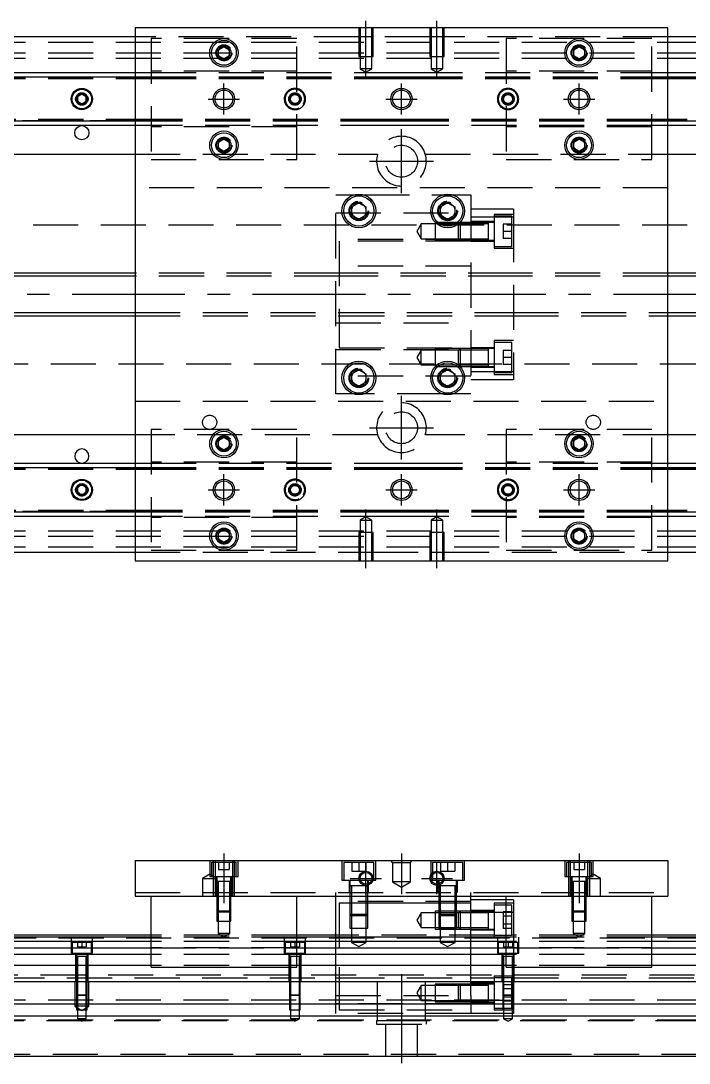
# Model space of a CAD drawing. Extents: x -12 to 749, y -256 to 77.
# Drawn here: x 182.8 to 371, y -216.3 to 77 of the extents above; entities that cross this region are included whole.
import ezdxf

# ---------------------------------------------------------------- set-up
doc = ezdxf.new("R2010")
doc.units = 0
doc.linetypes.add('CENTER', pattern=[50.8, 31.75, -6.35, 6.35, -6.35])
doc.linetypes.add('DASHED', pattern=[19.05, 12.7, -6.35])
doc.layers.get('0').update_dxf_attribs({"linetype": 'CONTINUOUS'})
doc.layers.add('CENTER', color=1, linetype='CENTER')

msp = doc.modelspace()

# ---------------------------------------------------------------- linework, layer by layer
at = {"color": 7, "linetype": 'CONTINUOUS'}
for p, q in [((365, 75), (215, 75)), ((215, 75), (215, -75)), ((365, -75), (365, 75)), ((215, 72.5), (0, 72.5)), ((580, 72.5), (365, 72.5)), ((238.5, 68.87), (240, 69.73)), ((238.5, 67.13), (238.5, 68.87)), ((240, 69.73), (241.5, 68.87)), ((241.5, 68.87), (241.5, 67.13)), ((338.5, 68.87), (340, 69.73)), ((338.5, 67.13), (338.5, 68.87)), ((340, 69.73), (341.5, 68.87)), ((341.5, 68.87), (341.5, 67.13)), ((240, 66.27), (238.5, 67.13)), ((241.5, 67.13), (240, 66.27)), ((340, 66.27), (338.5, 67.13)), ((341.5, 67.13), (340, 66.27)), ((0, 62.5), (215, 62.5)), ((365, 62.5), (580, 62.5)), ((0, 61.25), (215, 61.25)), ((365, 61.25), (580, 61.25)), ((198.75, 55.72), (200, 56.44)), ((200, 56.44), (201.25, 55.72)), ((198.75, 54.28), (198.75, 55.72)), ((200, 53.56), (198.75, 54.28)), ((201.25, 54.28), (200, 53.56)), ((201.25, 55.72), (201.25, 54.28)), ((215, 48.75), (0, 48.75)), ((215, 47.5), (0, 47.5)), ((580, 48.75), (365, 48.75)), ((580, 47.5), (365, 47.5)), ((238.5, 42.87), (240, 43.73)), ((238.5, 41.13), (238.5, 42.87)), ((240, 40.27), (238.5, 41.13)), ((240, 43.73), (241.5, 42.87)), ((241.5, 41.13), (240, 40.27)), ((241.5, 42.87), (241.5, 41.13)), ((338.5, 42.87), (340, 43.73)), ((338.5, 41.13), (338.5, 42.87)), ((340, 40.27), (338.5, 41.13)), ((340, 43.73), (341.5, 42.87)), ((341.5, 41.13), (340, 40.27)), ((341.5, 42.87), (341.5, 41.13)), ((176.71, 39.5), (215, 39.5)), ((365, 39.5), (403.29, 39.5)), ((276, 24.65), (278, 25.81)), ((276, 22.35), (276, 24.65)), ((278, 25.81), (280, 24.65)), ((280, 24.65), (280, 22.35)), ((301, 24.65), (303, 25.81)), ((301, 22.35), (301, 24.65)), ((303, 25.81), (305, 24.65)), ((305, 24.65), (305, 22.35)), ((278, 21.19), (276, 22.35)), ((280, 22.35), (278, 21.19)), ((303, 21.19), (301, 22.35)), ((305, 22.35), (303, 21.19)), ((314.5, 15.25), (314.5, 15.25)), ((215, 6), (60.5, 6)), ((530, 6), (365, 6)), ((60.5, -6), (215, -6)), ((365, -6), (530, -6)), ((314.5, -15.65), (314.5, -15.25)), ((314.5, -20.25), (314.5, -19.85)), ((276, -22.35), (278, -21.19)), ((276, -24.65), (276, -22.35)), ((278, -21.19), (280, -22.35)), ((280, -22.35), (280, -24.65)), ((301, -22.35), (303, -21.19)), ((301, -24.65), (301, -22.35)), ((303, -21.19), (305, -22.35)), ((305, -22.35), (305, -24.65)), ((278, -25.81), (276, -24.65)), ((280, -24.65), (278, -25.81)), ((303, -25.81), (301, -24.65)), ((305, -24.65), (303, -25.81)), ((215, -39.5), (176.71, -39.5)), ((238.5, -41.13), (240, -40.27)), ((240, -40.27), (241.5, -41.13)), ((338.5, -41.13), (340, -40.27)), ((340, -40.27), (341.5, -41.13)), ((403.29, -39.5), (365, -39.5)), ((238.5, -42.87), (238.5, -41.13)), ((240, -43.73), (238.5, -42.87)), ((241.5, -42.87), (240, -43.73)), ((241.5, -41.13), (241.5, -42.87)), ((338.5, -42.87), (338.5, -41.13)), ((340, -43.73), (338.5, -42.87)), ((341.5, -42.87), (340, -43.73)), ((341.5, -41.13), (341.5, -42.87)), ((0, -47.5), (215, -47.5)), ((0, -48.75), (215, -48.75)), ((365, -47.5), (580, -47.5)), ((365, -48.75), (580, -48.75)), ((198.75, -54.28), (200, -53.56)), ((198.75, -55.72), (198.75, -54.28)), ((200, -56.44), (198.75, -55.72)), ((200, -53.56), (201.25, -54.28)), ((201.25, -55.72), (200, -56.44)), ((201.25, -54.28), (201.25, -55.72)), ((215, -61.25), (0, -61.25)), ((580, -61.25), (365, -61.25)), ((215, -62.5), (0, -62.5)), ((580, -62.5), (365, -62.5)), ((238.5, -67.13), (240, -66.27)), ((238.5, -68.87), (238.5, -67.13)), ((240, -66.27), (241.5, -67.13)), ((241.5, -67.13), (241.5, -68.87)), ((338.5, -67.13), (340, -66.27)), ((338.5, -68.87), (338.5, -67.13)), ((340, -66.27), (341.5, -67.13)), ((341.5, -67.13), (341.5, -68.87)), ((240, -69.73), (238.5, -68.87)), ((241.5, -68.87), (240, -69.73)), ((340, -69.73), (338.5, -68.87)), ((341.5, -68.87), (340, -69.73)), ((0, -72.5), (215, -72.5)), ((365, -72.5), (580, -72.5)), ((215, -75), (365, -75)), ((215, -159.35), (215, -169.35)), ((215, -159.35), (365, -159.35)), ((365, -159.35), (365, -169.35)), ((215, -169.35), (365, -169.35)), ((219.5, -189.35), (219.5, -169.35)), ((260.5, -189.35), (260.5, -169.35)), ((271.5, -180.85), (271.5, -169.35)), ((309.5, -180.85), (309.5, -169.35)), ((319.5, -189.35), (319.5, -169.35)), ((360.5, -189.35), (360.5, -169.35)), ((319.5, -170.35), (309.5, -170.35)), ((219.5, -180.85), (0, -180.85)), ((219.5, -180.35), (60.5, -180.35)), ((271.5, -180.35), (260.5, -180.35)), ((319.5, -180.85), (260.5, -180.85)), ((530, -180.35), (360.5, -180.35)), ((580, -180.85), (360.5, -180.85)), ((219.5, -182.1), (0, -182.1)), ((0, -183.88), (219.5, -183.88)), ((319.5, -182.1), (260.5, -182.1)), ((260.5, -183.88), (319.5, -183.88)), ((580, -182.1), (360.5, -182.1)), ((360.5, -183.88), (580, -183.88)), ((219.5, -185.77), (0, -185.77)), ((319.5, -185.77), (260.5, -185.77)), ((580, -185.77), (360.5, -185.77)), ((219.5, -188.83), (0, -188.83)), ((219.5, -189.35), (260.5, -189.35)), ((319.5, -188.83), (260.5, -188.83)), ((319.5, -189.35), (360.5, -189.35)), ((580, -188.83), (360.5, -188.83)), ((0, -193.35), (580, -193.35)), ((0, -199.65), (580, -199.65)), ((0, -203.05), (580, -203.05)), ((0, -214.35), (580, -214.35))]:
    msp.add_line(p, q, dxfattribs=at)
at = {"color": 3, "linetype": 'DASHED'}
for p, q in [((278, 75), (278, 67)), ((278.35, 75), (278.35, 67)), ((281.65, 67), (281.65, 75)), ((282, 67), (282, 75)), ((298, 75), (298, 67)), ((298.35, 75), (298.35, 67)), ((301.65, 67), (301.65, 75)), ((302, 67), (302, 75)), ((0, 71), (580, 71)), ((278, 72.5), (215, 72.5)), ((260.5, 72), (219.5, 72)), ((219.5, 72), (219.5, 38)), ((260.5, 38), (260.5, 72)), ((282, 72.5), (278, 72.5)), ((298, 72.5), (282, 72.5)), ((302, 72.5), (298, 72.5)), ((365, 72.5), (302, 72.5)), ((360.5, 72), (319.5, 72)), ((319.5, 72), (319.5, 38)), ((360.5, 38), (360.5, 72)), ((0, 68), (580, 68)), ((238, 68), (238.02, 68.3)), ((341.97, 68.33), (342, 68)), ((0, 66.5), (580, 66.5)), ((278, 67), (282, 67)), ((278.35, 67), (278.35, 63.5)), ((281.65, 63.5), (281.65, 67)), ((298, 67), (302, 67)), ((298.35, 67), (298.35, 63.5)), ((301.65, 63.5), (301.65, 67)), ((215, 62.5), (219.5, 62.5)), ((260.5, 62.8), (219.5, 62.8)), ((219.5, 62.5), (285.5, 62.5)), ((281.65, 63.5), (278.35, 63.5)), ((278.35, 63.5), (280, 62.55)), ((280, 62.55), (281.65, 63.5)), ((285.5, 62.5), (294.5, 62.5)), ((294.5, 62.5), (360.5, 62.5)), ((301.65, 63.5), (298.35, 63.5)), ((298.35, 63.5), (300, 62.55)), ((300, 62.55), (301.65, 63.5)), ((360.5, 62.8), (319.5, 62.8)), ((360.5, 62.5), (365, 62.5)), ((0, 61.11), (215, 61.11)), ((0, 61.1), (219.5, 61.1)), ((0, 60.8), (219.5, 60.8)), ((215, 61.25), (219.5, 61.25)), ((215, 61.11), (219.5, 61.11)), ((219.5, 61.25), (285.5, 61.25)), ((219.5, 61.11), (285.5, 61.11)), ((219.5, 61.1), (285.5, 61.1)), ((219.5, 60.8), (285.5, 60.8)), ((285.5, 61.25), (294.5, 61.25)), ((285.5, 61.11), (294.5, 61.11)), ((285.5, 61.1), (294.5, 61.1)), ((285.5, 60.8), (294.5, 60.8)), ((294.5, 61.25), (360.5, 61.25)), ((294.5, 61.11), (360.5, 61.11)), ((294.5, 61.1), (360.5, 61.1)), ((294.5, 60.8), (360.5, 60.8)), ((360.5, 61.25), (365, 61.25)), ((360.5, 61.11), (365, 61.11)), ((360.5, 61.1), (580, 61.1)), ((360.5, 60.8), (580, 60.8)), ((365, 61.11), (580, 61.11)), ((258.75, 55.72), (260, 56.44)), ((260, 56.44), (261.25, 55.72)), ((318.75, 55.72), (320, 56.44)), ((320, 56.44), (321.25, 55.72)), ((198.5, 55), (198.52, 55.25)), ((258.75, 54.28), (258.75, 55.72)), ((260, 53.56), (258.75, 54.28)), ((261.25, 54.28), (260, 53.56)), ((261.25, 55.72), (261.25, 54.28)), ((261.48, 55.26), (261.5, 55)), ((318.5, 55), (318.52, 55.25)), ((318.75, 54.28), (318.75, 55.72)), ((320, 53.56), (318.75, 54.28)), ((321.25, 54.28), (320, 53.56)), ((321.25, 55.72), (321.25, 54.28)), ((219.5, 49.2), (0, 49.2)), ((219.5, 48.9), (0, 48.9)), ((215, 48.89), (0, 48.89)), ((219.5, 48.89), (215, 48.89)), ((219.5, 48.75), (215, 48.75)), ((219.5, 47.5), (215, 47.5)), ((285.5, 49.2), (219.5, 49.2)), ((285.5, 48.9), (219.5, 48.9)), ((285.5, 48.89), (219.5, 48.89)), ((285.5, 48.75), (219.5, 48.75)), ((285.5, 47.5), (219.5, 47.5)), ((260.5, 47.2), (219.5, 47.2)), ((294.5, 49.2), (285.5, 49.2)), ((294.5, 48.9), (285.5, 48.9)), ((294.5, 48.89), (285.5, 48.89)), ((294.5, 48.75), (285.5, 48.75)), ((294.5, 47.5), (285.5, 47.5)), ((360.5, 49.2), (294.5, 49.2)), ((360.5, 48.9), (294.5, 48.9)), ((360.5, 48.89), (294.5, 48.89)), ((360.5, 48.75), (294.5, 48.75)), ((360.5, 47.5), (294.5, 47.5)), ((360.5, 47.2), (319.5, 47.2)), ((580, 49.2), (360.5, 49.2)), ((580, 48.9), (360.5, 48.9)), ((365, 48.89), (360.5, 48.89)), ((365, 48.75), (360.5, 48.75)), ((365, 47.5), (360.5, 47.5)), ((580, 48.89), (365, 48.89)), ((241.97, 42.33), (242, 42)), ((338, 42), (338.03, 42.35)), ((215, 39.5), (283.29, 39.5)), ((296.71, 39.5), (365, 39.5)), ((219.5, 38), (260.5, 38)), ((319.5, 38), (360.5, 38)), ((365, 30), (215, 30)), ((271.5, -28), (271.5, 28)), ((271.5, 28), (276.48, 28)), ((276.48, 28), (279.52, 28)), ((279.52, 28), (301.48, 28)), ((301.48, 28), (304.52, 28)), ((304.52, 28), (309.5, 28)), ((309.5, 28), (309.5, -28)), ((275.5, 23.5), (275.52, 23.8)), ((305.48, 23.79), (305.5, 23.5)), ((321.5, 24), (309.5, 24)), ((321.5, 24), (321.5, 21.75)), ((271.5, 23), (309.5, 23)), ((321.5, 21.75), (309.5, 21.75)), ((316.1, 22.5), (316.1, 13)), ((321.5, 22.5), (316.1, 22.5)), ((321.1, 22), (316.1, 22)), ((321.1, 13.5), (321.1, 22)), ((321.5, 21.75), (321.5, -21.75)), ((580, 19.5), (76.97, 19.5)), ((295.5, 19.85), (294.29, 17.75)), ((294.29, 17.75), (295.5, 15.65)), ((295.5, 15.65), (295.5, 19.85)), ((299.5, 19.85), (295.5, 19.85)), ((299.5, 20.25), (299.5, 15.25)), ((299.53, 20.25), (299.5, 20.25)), ((306.1, 19.85), (299.5, 19.85)), ((300.26, 20.25), (299.53, 20.25)), ((305.74, 20.25), (300.26, 20.25)), ((306.47, 20.25), (305.74, 20.25)), ((306.5, 20.25), (306.1, 19.85)), ((306.1, 15.65), (306.1, 19.85)), ((309.5, 19.85), (306.1, 19.85)), ((306.5, 20.25), (306.47, 20.25)), ((306.5, 20.25), (306.5, 15.25)), ((309.5, 20.25), (306.5, 20.25)), ((309.5, 20.25), (306.5, 20.25)), ((316.1, 20.5), (309.5, 20.5)), ((314.5, 20.25), (309.5, 20.25)), ((314.5, 19.85), (309.5, 19.85)), ((314.5, 20), (314.5, 20.25)), ((316.1, 20.25), (314.5, 20.25)), ((314.5, 20.25), (314.5, 20.25)), ((314.5, 20.25), (314.5, 20.25)), ((314.5, 15.51), (314.5, 20)), ((318.6, 19.75), (318.6, 17.75)), ((321.1, 19.75), (318.6, 19.75)), ((321.1, 17.75), (318.6, 17.75)), ((318.6, 17.75), (318.6, 15.75)), ((309.5, 15.5), (271.5, 15.5)), ((272.5, 15), (272.5, -15)), ((309.5, 15), (272.5, 15)), ((295.5, 15.65), (299.5, 15.65)), ((299.5, 15.65), (306.1, 15.65)), ((299.5, 15.25), (306.5, 15.25)), ((306.1, 15.65), (309.5, 15.65)), ((306.1, 15.65), (306.5, 15.25)), ((306.5, 15.25), (309.5, 15.25)), ((306.5, 15.25), (309.5, 15.25)), ((309.5, 15.65), (314.5, 15.65)), ((309.5, 15.25), (314.5, 15.25)), ((309.5, 15), (316.1, 15)), ((314.5, 15.25), (314.5, 15.51)), ((314.5, 15.25), (314.5, 15.25)), ((314.5, 15.25), (316.1, 15.25)), ((314.5, 15.25), (314.5, 15.25)), ((321.1, 15.75), (318.6, 15.75)), ((316.1, 13.5), (321.1, 13.5)), ((316.1, 13), (321.5, 13)), ((272.5, 6), (215, 6)), ((309.5, 8), (271.5, 8)), ((321.5, 6), (272.5, 6)), ((365, 6), (321.5, 6)), ((272.5, 5.12), (215, 5.12)), ((321.5, 5.12), (272.5, 5.12)), ((365, 5.12), (321.5, 5.12)), ((215, -5.12), (272.5, -5.12)), ((272.5, -5.12), (321.5, -5.12)), ((321.5, -5.12), (365, -5.12)), ((215, -6), (272.5, -6)), ((271.5, -8), (309.5, -8)), ((272.5, -6), (321.5, -6)), ((321.5, -6), (365, -6)), ((316.1, -13), (316.1, -22.5)), ((321.5, -13), (316.1, -13)), ((321.1, -13.5), (316.1, -13.5)), ((321.1, -22), (321.1, -13.5)), ((271.5, -15.5), (309.5, -15.5)), ((272.5, -15), (309.5, -15)), ((295.5, -15.65), (294.29, -17.75)), ((295.5, -19.85), (295.5, -15.65)), ((299.5, -15.65), (295.5, -15.65)), ((299.5, -15.25), (299.5, -20.25)), ((306.5, -15.25), (299.5, -15.25)), ((306.1, -15.65), (299.5, -15.65)), ((306.5, -15.25), (306.1, -15.65)), ((306.1, -19.85), (306.1, -15.65)), ((309.5, -15.65), (306.1, -15.65)), ((306.5, -15.25), (306.5, -20.25)), ((309.5, -15.25), (306.5, -15.25)), ((309.5, -15.25), (306.5, -15.25)), ((316.1, -15), (309.5, -15)), ((314.5, -15.25), (309.5, -15.25)), ((314.5, -15.65), (309.5, -15.65)), ((314.5, -15.51), (314.5, -15.25)), ((314.5, -15.25), (314.5, -15.25)), ((316.1, -15.25), (314.5, -15.25)), ((314.5, -15.25), (314.5, -15.25)), ((314.5, -20), (314.5, -15.51)), ((318.6, -15.75), (318.6, -17.75)), ((321.1, -15.75), (318.6, -15.75)), ((76.97, -19.5), (580, -19.5)), ((294.29, -17.75), (295.5, -19.85)), ((295.5, -19.85), (299.5, -19.85)), ((299.5, -19.85), (306.1, -19.85)), ((299.5, -20.25), (299.53, -20.25)), ((299.53, -20.25), (300.26, -20.25)), ((300.26, -20.25), (305.74, -20.25)), ((305.74, -20.25), (306.47, -20.25)), ((306.1, -19.85), (309.5, -19.85)), ((306.1, -19.85), (306.5, -20.25)), ((306.47, -20.25), (306.5, -20.25)), ((306.5, -20.25), (309.5, -20.25)), ((306.5, -20.25), (309.5, -20.25)), ((309.5, -19.85), (314.5, -19.85)), ((309.5, -20.25), (314.5, -20.25)), ((309.5, -20.5), (316.1, -20.5)), ((314.5, -20.25), (314.5, -20)), ((314.5, -20.25), (314.5, -20.25)), ((314.5, -20.25), (314.5, -20.25)), ((314.5, -20.25), (316.1, -20.25)), ((318.6, -17.75), (318.6, -19.75)), ((321.1, -17.75), (318.6, -17.75)), ((321.1, -19.75), (318.6, -19.75)), ((309.5, -23), (271.5, -23)), ((275.5, -23.5), (275.52, -23.2)), ((305.48, -23.21), (305.5, -23.5)), ((321.5, -21.75), (309.5, -21.75)), ((316.1, -22), (321.1, -22)), ((316.1, -22.5), (321.5, -22.5)), ((321.5, -21.75), (321.5, -24)), ((321.5, -24), (309.5, -24)), ((276.48, -28), (271.5, -28)), ((279.52, -28), (276.48, -28)), ((301.48, -28), (279.52, -28)), ((304.52, -28), (301.48, -28)), ((309.5, -28), (304.52, -28)), ((215, -30), (365, -30)), ((219.5, -38), (219.5, -72)), ((260.5, -38), (219.5, -38)), ((260.5, -72), (260.5, -38)), ((360.5, -38), (319.5, -38)), ((319.5, -38), (319.5, -72)), ((360.5, -72), (360.5, -38)), ((283.29, -39.5), (215, -39.5)), ((365, -39.5), (296.71, -39.5)), ((241.97, -41.67), (242, -42)), ((341.97, -41.67), (342, -42)), ((0, -48.89), (215, -48.89)), ((0, -48.9), (219.5, -48.9)), ((0, -49.2), (219.5, -49.2)), ((215, -47.5), (219.5, -47.5)), ((215, -48.75), (219.5, -48.75)), ((215, -48.89), (219.5, -48.89)), ((260.5, -47.2), (219.5, -47.2)), ((219.5, -47.5), (285.5, -47.5)), ((219.5, -48.75), (285.5, -48.75)), ((219.5, -48.89), (285.5, -48.89)), ((219.5, -48.9), (285.5, -48.9)), ((219.5, -49.2), (285.5, -49.2)), ((285.5, -47.5), (294.5, -47.5)), ((285.5, -48.75), (294.5, -48.75)), ((285.5, -48.89), (294.5, -48.89)), ((285.5, -48.9), (294.5, -48.9)), ((285.5, -49.2), (294.5, -49.2)), ((294.5, -47.5), (360.5, -47.5)), ((294.5, -48.75), (360.5, -48.75)), ((294.5, -48.89), (360.5, -48.89)), ((294.5, -48.9), (360.5, -48.9)), ((294.5, -49.2), (360.5, -49.2)), ((360.5, -47.2), (319.5, -47.2)), ((360.5, -47.5), (365, -47.5)), ((360.5, -48.75), (365, -48.75)), ((360.5, -48.89), (365, -48.89)), ((360.5, -48.9), (580, -48.9)), ((360.5, -49.2), (580, -49.2)), ((365, -48.89), (580, -48.89)), ((198.5, -55), (198.52, -54.75)), ((258.5, -55), (258.52, -54.75)), ((258.75, -54.28), (260, -53.56)), ((258.75, -55.72), (258.75, -54.28)), ((260, -56.44), (258.75, -55.72)), ((260, -53.56), (261.25, -54.28)), ((261.25, -55.72), (260, -56.44)), ((261.25, -54.28), (261.25, -55.72)), ((318.5, -55), (318.52, -54.75)), ((318.75, -54.28), (320, -53.56)), ((318.75, -55.72), (318.75, -54.28)), ((320, -56.44), (318.75, -55.72)), ((320, -53.56), (321.25, -54.28)), ((321.25, -55.72), (320, -56.44)), ((321.25, -54.28), (321.25, -55.72)), ((219.5, -60.8), (0, -60.8)), ((219.5, -61.1), (0, -61.1)), ((215, -61.11), (0, -61.11)), ((219.5, -61.11), (215, -61.11)), ((219.5, -61.25), (215, -61.25)), ((285.5, -60.8), (219.5, -60.8)), ((285.5, -61.1), (219.5, -61.1)), ((285.5, -61.11), (219.5, -61.11)), ((285.5, -61.25), (219.5, -61.25)), ((294.5, -60.8), (285.5, -60.8)), ((294.5, -61.1), (285.5, -61.1)), ((294.5, -61.11), (285.5, -61.11)), ((294.5, -61.25), (285.5, -61.25)), ((360.5, -60.8), (294.5, -60.8)), ((360.5, -61.1), (294.5, -61.1)), ((360.5, -61.11), (294.5, -61.11)), ((360.5, -61.25), (294.5, -61.25)), ((580, -60.8), (360.5, -60.8)), ((580, -61.1), (360.5, -61.1)), ((365, -61.11), (360.5, -61.11)), ((365, -61.25), (360.5, -61.25)), ((580, -61.11), (365, -61.11)), ((219.5, -62.5), (215, -62.5)), ((285.5, -62.5), (219.5, -62.5)), ((260.5, -62.8), (219.5, -62.8)), ((280, -62.55), (278.35, -63.5)), ((278.35, -63.5), (280, -63.5)), ((278.35, -63.5), (278.35, -67)), ((281.65, -63.5), (280, -62.55)), ((280, -63.5), (281.65, -63.5)), ((281.65, -67), (281.65, -63.5)), ((294.5, -62.5), (285.5, -62.5)), ((360.5, -62.5), (294.5, -62.5)), ((300, -62.55), (298.35, -63.5)), ((298.35, -63.5), (300, -63.5)), ((298.35, -63.5), (298.35, -67)), ((301.65, -63.5), (300, -62.55)), ((300, -63.5), (301.65, -63.5)), ((301.65, -67), (301.65, -63.5)), ((360.5, -62.8), (319.5, -62.8)), ((365, -62.5), (360.5, -62.5)), ((0, -66.5), (580, -66.5)), ((282, -67), (278, -67)), ((278, -67), (278, -75)), ((278.35, -67), (278.35, -75)), ((281.65, -75), (281.65, -67)), ((282, -75), (282, -67)), ((302, -67), (298, -67)), ((298, -67), (298, -75)), ((298.35, -67), (298.35, -75)), ((301.65, -75), (301.65, -67)), ((302, -75), (302, -67)), ((0, -68), (580, -68)), ((241.97, -67.67), (242, -68)), ((338, -68), (338.02, -67.7)), ((0, -71), (580, -71)), ((215, -72.5), (278, -72.5)), ((219.5, -72), (260.5, -72)), ((278, -72.5), (282, -72.5)), ((282, -72.5), (298, -72.5)), ((298, -72.5), (302, -72.5)), ((302, -72.5), (365, -72.5)), ((319.5, -72), (360.5, -72)), ((236, -159.35), (236, -163.85)), ((243.5, -159.85), (236.5, -159.85)), ((236.5, -159.85), (236.5, -163.85)), ((237, -159.35), (237, -159.85)), ((237, -159.85), (237, -163.85)), ((237.5, -159.35), (237.5, -169.35)), ((238.5, -159.85), (238.5, -161.85)), ((240, -159.85), (240, -161.85)), ((241.5, -159.85), (241.5, -161.85)), ((242.5, -169.35), (242.5, -159.35)), ((243, -159.85), (243, -159.35)), ((243, -163.85), (243, -159.85)), ((243.5, -163.85), (243.5, -159.85)), ((244, -163.85), (244, -159.35)), ((273.25, -159.35), (273.25, -164.85)), ((282.25, -159.85), (273.75, -159.85)), ((273.75, -159.85), (273.75, -164.85)), ((276, -159.85), (276, -162.35)), ((278, -159.85), (278, -162.35)), ((280, -159.85), (280, -162.35)), ((282.25, -164.85), (282.25, -159.85)), ((282.75, -164.85), (282.75, -159.35)), ((287.5, -159.85), (287, -159.35)), ((287.5, -159.85), (287.5, -165.35)), ((287.5, -159.85), (292.5, -159.85)), ((292.5, -159.85), (293, -159.35)), ((292.5, -165.35), (292.5, -159.85)), ((298.25, -159.35), (298.25, -164.85)), ((307.25, -159.85), (298.75, -159.85)), ((298.75, -159.85), (298.75, -162.79)), ((301, -159.85), (301, -162.35)), ((303, -159.85), (303, -162.35)), ((305, -159.85), (305, -162.35)), ((307.25, -164.85), (307.25, -159.85)), ((307.75, -164.85), (307.75, -159.35)), ((336, -159.35), (336, -163.85)), ((343.5, -159.85), (336.5, -159.85)), ((336.5, -159.85), (336.5, -163.85)), ((337, -159.35), (337, -159.85)), ((337, -159.85), (337, -163.85)), ((337.5, -159.35), (337.5, -169.35)), ((338.5, -159.85), (338.5, -161.85)), ((340, -159.85), (340, -161.85)), ((341.5, -159.85), (341.5, -161.85)), ((342.5, -169.35), (342.5, -159.35)), ((343, -159.85), (343, -159.35)), ((343, -163.85), (343, -159.85)), ((343.5, -163.85), (343.5, -159.85)), ((344, -163.85), (344, -159.35)), ((236, -163.2), (234, -164.35)), ((238, -164.35), (236, -163.2)), ((236, -163.85), (244, -163.85)), ((237, -163.85), (237, -169.35)), ((237.75, -163.85), (237.75, -169.35)), ((238, -163.85), (238, -165.25)), ((238.5, -161.85), (240, -161.85)), ((240, -161.85), (241.5, -161.85)), ((242, -165.25), (242, -163.85)), ((242.25, -169.35), (242.25, -163.85)), ((243, -169.35), (243, -163.85)), ((276, -162.35), (278, -162.35)), ((278, -162.35), (280, -162.35)), ((298.75, -162.79), (298.75, -163.27)), ((298.75, -163.27), (298.75, -164.85)), ((301, -162.35), (303, -162.35)), ((303, -162.35), (305, -162.35)), ((336, -163.85), (344, -163.85)), ((337, -163.85), (337, -169.35)), ((337.75, -163.85), (337.75, -169.35)), ((338, -163.85), (338, -165.25)), ((338.5, -161.85), (340, -161.85)), ((340, -161.85), (341.5, -161.85)), ((344, -163.2), (342, -164.35)), ((342, -165.25), (342, -163.85)), ((342.25, -169.35), (342.25, -163.85)), ((343, -169.35), (343, -163.85)), ((346, -164.35), (344, -163.2)), ((234, -164.35), (238, -164.35)), ((234, -164.35), (234, -169.35)), ((238, -165.24), (238, -165.25)), ((238.22, -165.25), (238, -165.25)), ((238, -165.25), (238, -169.35)), ((238, -165.25), (238, -165.25)), ((241.78, -165.25), (238.22, -165.25)), ((238.35, -165.25), (238.35, -169.35)), ((241.65, -169.35), (241.65, -165.25)), ((242, -165.25), (241.78, -165.25)), ((242, -165.25), (242, -165.24)), ((242, -169.35), (242, -165.25)), ((242, -165.25), (242, -165.25)), ((273.25, -164.85), (282.75, -164.85)), ((275.25, -164.85), (275.25, -168.35)), ((275.5, -164.85), (275.5, -166.45)), ((275.5, -166.44), (275.5, -166.45)), ((275.5, -166.45), (275.76, -166.45)), ((275.76, -166.45), (275.5, -166.45)), ((275.5, -166.45), (275.5, -166.45)), ((275.5, -166.45), (275.5, -168.35)), ((280.01, -166.45), (275.76, -166.45)), ((275.9, -166.45), (275.9, -168.35)), ((280.24, -166.45), (280.01, -166.45)), ((280.1, -168.35), (280.1, -166.45)), ((280.24, -166.45), (280.5, -166.45)), ((280.5, -166.45), (280.24, -166.45)), ((280.5, -165.92), (280.5, -164.85)), ((280.5, -166.29), (280.5, -165.92)), ((280.5, -166.45), (280.5, -166.29)), ((280.5, -166.45), (280.5, -166.44)), ((280.5, -166.45), (280.5, -166.45)), ((280.5, -168.35), (280.5, -166.45)), ((280.75, -168.35), (280.75, -164.85)), ((292.5, -165.35), (287.5, -165.35)), ((287.5, -165.35), (290, -166.79)), ((290, -166.79), (292.5, -165.35)), ((298.25, -164.85), (307.75, -164.85)), ((300.25, -164.85), (300.25, -168.35)), ((300.5, -164.85), (300.5, -165.92)), ((300.5, -165.92), (300.5, -166.29)), ((300.5, -166.29), (300.5, -166.45)), ((300.5, -166.44), (300.5, -166.45)), ((300.76, -166.45), (300.5, -166.45)), ((300.5, -166.45), (300.5, -166.45)), ((300.5, -166.45), (300.5, -168.35)), ((305.24, -166.45), (300.76, -166.45)), ((300.9, -166.45), (300.9, -168.35)), ((305.1, -168.35), (305.1, -166.45)), ((305.5, -166.45), (305.24, -166.45)), ((305.5, -166.45), (305.5, -164.85)), ((305.5, -166.45), (305.5, -166.44)), ((305.5, -166.45), (305.5, -166.45)), ((305.5, -168.35), (305.5, -166.45)), ((305.75, -168.35), (305.75, -164.85)), ((338, -165.24), (338, -165.25)), ((338, -165.25), (338.22, -165.25)), ((342, -165.25), (338, -165.25)), ((338, -165.25), (338, -165.25)), ((338, -165.25), (338, -169.35)), ((338.35, -165.25), (338.35, -169.35)), ((341.65, -169.35), (341.65, -165.25)), ((342, -164.35), (346, -164.35)), ((342, -169.35), (342, -165.25)), ((346, -169.35), (346, -164.35)), ((215, -168.35), (365, -168.35)), ((238, -169.35), (238, -173.5)), ((238, -169.35), (238, -173.5)), ((238.35, -169.35), (238.35, -173.85)), ((241.65, -173.85), (241.65, -169.35)), ((242, -173.5), (242, -169.35)), ((242, -173.5), (242, -169.35)), ((271.5, -169.35), (271.5, -168.35)), ((275.5, -168.35), (275.5, -169.35)), ((275.5, -168.35), (275.5, -169.35)), ((275.5, -169.35), (275.5, -174.45)), ((275.5, -169.35), (275.5, -174.45)), ((275.9, -168.35), (275.9, -169.35)), ((275.9, -169.35), (275.9, -174.85)), ((280.1, -169.35), (280.1, -168.35)), ((280.1, -174.85), (280.1, -169.35)), ((280.5, -169.35), (280.5, -168.35)), ((280.5, -169.35), (280.5, -168.35)), ((280.5, -174.45), (280.5, -169.35)), ((280.5, -174.45), (280.5, -169.35)), ((300.5, -168.35), (300.5, -169.35)), ((300.5, -168.35), (300.5, -169.35)), ((300.5, -169.35), (300.5, -174.45)), ((300.5, -169.35), (300.5, -174.45)), ((300.9, -168.35), (300.9, -169.35)), ((300.9, -169.35), (300.9, -174.85)), ((305.1, -169.35), (305.1, -168.35)), ((305.1, -174.85), (305.1, -169.35)), ((305.5, -169.35), (305.5, -168.35)), ((305.5, -169.35), (305.5, -168.35)), ((305.5, -174.45), (305.5, -169.35)), ((305.5, -174.45), (305.5, -169.35)), ((309.5, -169.35), (309.5, -168.35)), ((338, -169.35), (338, -173.5)), ((338, -169.35), (338, -173.5)), ((338.35, -169.35), (338.35, -173.85)), ((341.65, -173.85), (341.65, -169.35)), ((342, -173.5), (342, -169.35)), ((342, -173.5), (342, -169.35)), ((309.5, -170.85), (271.5, -170.85)), ((272.5, -171.35), (272.5, -189.35)), ((275.5, -171.35), (272.5, -171.35)), ((275.9, -171.35), (275.5, -171.35)), ((280.1, -171.35), (275.9, -171.35)), ((280.5, -171.35), (280.1, -171.35)), ((285.5, -171.35), (280.5, -171.35)), ((294.5, -171.35), (285.5, -171.35)), ((300.5, -171.35), (294.5, -171.35)), ((300.9, -171.35), (300.5, -171.35)), ((305.1, -171.35), (300.9, -171.35)), ((305.5, -171.35), (305.1, -171.35)), ((309.5, -171.35), (305.5, -171.35)), ((316.1, -171.35), (316.1, -180.85)), ((321.5, -171.35), (316.1, -171.35)), ((316.65, -171.85), (316.1, -171.85)), ((317, -171.85), (316.65, -171.85)), ((321.1, -171.85), (317, -171.85)), ((321.5, -170.35), (319.5, -170.35)), ((321.1, -180.35), (321.1, -171.85)), ((321.5, -170.35), (321.5, -173.98)), ((238, -173.5), (242, -173.5)), ((238, -173.5), (238, -176.35)), ((238, -173.5), (238.35, -173.85)), ((241.65, -173.85), (238.35, -173.85)), ((238.35, -173.85), (238.35, -176.35)), ((241.65, -173.85), (242, -173.5)), ((241.65, -176.35), (241.65, -173.85)), ((242, -176.35), (242, -173.5)), ((275.5, -174.45), (280.5, -174.45)), ((275.5, -174.45), (275.5, -178.35)), ((275.5, -174.45), (275.9, -174.85)), ((280.1, -174.85), (275.9, -174.85)), ((275.9, -174.85), (275.9, -178.35)), ((280.1, -174.85), (280.5, -174.45)), ((280.1, -178.35), (280.1, -174.85)), ((280.5, -178.35), (280.5, -174.45)), ((295.5, -174), (294.29, -176.1)), ((295.5, -178.2), (295.5, -174)), ((299.5, -174), (295.5, -174)), ((299.5, -173.6), (299.5, -178.6)), ((300.5, -173.6), (299.5, -173.6)), ((306.1, -174), (299.5, -174)), ((300.9, -173.6), (300.5, -173.6)), ((300.5, -174.45), (305.5, -174.45)), ((300.5, -174.45), (300.5, -178.35)), ((300.5, -174.45), (300.9, -174.85)), ((305.1, -173.6), (300.9, -173.6)), ((305.1, -174.85), (300.9, -174.85)), ((300.9, -174.85), (300.9, -178.35)), ((305.5, -173.6), (305.1, -173.6)), ((305.1, -174.85), (305.5, -174.45)), ((305.1, -178.35), (305.1, -174.85)), ((306.5, -173.6), (305.5, -173.6)), ((305.5, -178.35), (305.5, -174.45)), ((306.5, -173.6), (306.1, -174)), ((306.1, -178.2), (306.1, -174)), ((309.5, -174), (306.1, -174)), ((306.5, -173.6), (306.5, -178.6)), ((309.5, -173.6), (306.5, -173.6)), ((309.5, -173.6), (306.5, -173.6)), ((316.1, -173.35), (309.5, -173.35)), ((313, -173.6), (309.5, -173.6)), ((313, -173.98), (309.5, -173.98)), ((313, -174), (309.5, -174)), ((313.1, -173.6), (313, -173.6)), ((317, -173.98), (313, -173.98)), ((314.5, -174), (313, -174)), ((313.35, -173.6), (313.1, -173.6)), ((314.5, -173.6), (313.35, -173.6)), ((314.5, -173.6), (314.5, -173.86)), ((314.5, -173.85), (314.5, -173.6)), ((314.5, -173.6), (314.5, -173.86)), ((314.5, -173.85), (314.5, -173.6)), ((316.1, -173.6), (314.5, -173.6)), ((314.5, -175.95), (314.5, -173.85)), ((314.5, -178.34), (314.5, -175.95)), ((321.5, -173.98), (317, -173.98)), ((318.6, -173.79), (318.6, -174.95)), ((321.1, -173.79), (318.6, -173.79)), ((321.1, -174.95), (318.6, -174.95)), ((318.6, -174.95), (318.6, -177.25)), ((321.5, -173.98), (321.5, -202.35)), ((338, -173.5), (342, -173.5)), ((338, -173.5), (338, -176.35)), ((338, -173.5), (338.35, -173.85)), ((341.65, -173.85), (338.35, -173.85)), ((338.35, -173.85), (338.35, -176.35)), ((341.65, -173.85), (342, -173.5)), ((341.65, -176.35), (341.65, -173.85)), ((342, -176.35), (342, -173.5)), ((238, -176.35), (242, -176.35)), ((238.35, -176.35), (238.35, -179.85)), ((241.65, -179.85), (241.65, -176.35)), ((275.5, -178.35), (280.5, -178.35)), ((275.9, -178.35), (275.9, -182.35)), ((280.1, -182.35), (280.1, -178.35)), ((294.29, -176.1), (295.5, -178.2)), ((295.5, -178.2), (299.5, -178.2)), ((299.5, -178.2), (306.1, -178.2)), ((299.5, -178.6), (306.5, -178.6)), ((300.5, -178.35), (305.5, -178.35)), ((300.9, -178.35), (300.9, -182.35)), ((305.1, -182.35), (305.1, -178.35)), ((306.1, -178.2), (309.5, -178.2)), ((306.1, -178.2), (306.5, -178.6)), ((306.1, -178.2), (309.5, -178.2)), ((306.5, -178.6), (309.5, -178.6)), ((306.5, -178.6), (309.5, -178.6)), ((309.5, -178.2), (314.5, -178.2)), ((309.5, -178.6), (314.5, -178.6)), ((309.5, -178.85), (316.1, -178.85)), ((314.5, -178.6), (314.5, -178.2)), ((314.5, -178.6), (314.5, -178.34)), ((314.5, -178.6), (316.1, -178.6)), ((321.1, -177.25), (318.6, -177.25)), ((318.6, -177.25), (318.6, -178.41)), ((321.1, -178.41), (318.6, -178.41)), ((338, -176.35), (342, -176.35)), ((338.35, -176.35), (338.35, -179.85)), ((341.65, -179.85), (341.65, -176.35)), ((530, -181.22), (55, -181.22)), ((197, -180.85), (197, -185.35)), ((203, -185.35), (203, -180.85)), ((260.5, -180.35), (219.5, -180.35)), ((260.5, -180.85), (219.5, -180.85)), ((241.65, -179.85), (238.35, -179.85)), ((238.35, -179.85), (240, -180.8)), ((240, -180.8), (241.65, -179.85)), ((257, -180.85), (257, -185.35)), ((263, -185.35), (263, -180.85)), ((272.5, -180.35), (271.5, -180.35)), ((271.5, -189.35), (271.5, -180.85)), ((316.1, -180.35), (272.5, -180.35)), ((309.5, -189.35), (309.5, -180.85)), ((316.1, -180.35), (321.1, -180.35)), ((317, -180.85), (317, -185.35)), ((360.5, -180.85), (319.5, -180.85)), ((321.5, -180.35), (321.1, -180.35)), ((360.5, -180.35), (321.5, -180.35)), ((323, -185.35), (323, -180.85)), ((341.65, -179.85), (338.35, -179.85)), ((338.35, -179.85), (340, -180.8)), ((340, -180.8), (341.65, -179.85)), ((202.75, -182.35), (197.25, -182.35)), ((197.25, -182.35), (197.25, -185.35)), ((198.75, -182.35), (198.75, -183.65)), ((198.75, -183.65), (200, -183.65)), ((200, -182.35), (200, -183.65)), ((200, -183.65), (201.25, -183.65)), ((201.25, -182.35), (201.25, -183.65)), ((202.75, -185.35), (202.75, -182.35)), ((260.5, -182.1), (219.5, -182.1)), ((260.5, -182.15), (219.5, -182.15)), ((260.5, -183.85), (219.5, -183.85)), ((219.5, -183.88), (260.5, -183.88)), ((262.75, -182.35), (257.25, -182.35)), ((257.25, -182.35), (257.25, -185.35)), ((258.75, -182.35), (258.75, -183.65)), ((258.75, -183.65), (260, -183.65)), ((260, -182.35), (260, -183.65)), ((260, -183.65), (261.25, -183.65)), ((261.25, -182.35), (261.25, -183.65)), ((262.75, -185.35), (262.75, -182.35)), ((280.1, -182.35), (275.9, -182.35)), ((275.9, -182.35), (278, -183.56)), ((278, -183.56), (280.1, -182.35)), ((305.1, -182.35), (300.9, -182.35)), ((300.9, -182.35), (303, -183.56)), ((303, -183.56), (305.1, -182.35)), ((322.75, -182.35), (317.25, -182.35)), ((317.25, -182.35), (317.25, -185.35)), ((318.75, -182.35), (318.75, -183.65)), ((318.75, -183.65), (320, -183.65)), ((360.5, -182.1), (319.5, -182.1)), ((360.5, -182.15), (319.5, -182.15)), ((360.5, -183.85), (319.5, -183.85)), ((319.5, -183.88), (360.5, -183.88)), ((320, -182.35), (320, -183.65)), ((320, -183.65), (321.25, -183.65)), ((321.25, -182.35), (321.25, -183.65)), ((322.75, -185.35), (322.75, -182.35)), ((197, -185.35), (203, -185.35)), ((198.25, -185.35), (198.25, -193.35)), ((198.5, -185.35), (198.5, -186.35)), ((198.5, -186.34), (198.5, -186.35)), ((198.62, -186.35), (198.5, -186.35)), ((198.5, -186.35), (198.5, -193.35)), ((198.5, -186.35), (198.5, -186.35)), ((201.25, -186.35), (198.62, -186.35)), ((198.75, -186.35), (198.75, -193.35)), ((201.25, -193.35), (201.25, -186.35)), ((201.5, -186.35), (201.5, -185.35)), ((201.5, -186.35), (201.5, -186.34)), ((201.5, -193.35), (201.5, -186.35)), ((201.5, -186.35), (201.5, -186.35)), ((201.75, -193.35), (201.75, -185.35)), ((260.5, -185.77), (219.5, -185.77)), ((257, -185.35), (263, -185.35)), ((258.25, -185.35), (258.25, -193.35)), ((258.5, -185.35), (258.5, -186.35)), ((258.5, -186.34), (258.5, -186.35)), ((258.62, -186.35), (258.5, -186.35)), ((258.5, -186.35), (258.5, -193.35)), ((258.5, -186.35), (258.5, -186.35)), ((261.25, -186.35), (258.62, -186.35)), ((258.75, -186.35), (258.75, -193.35)), ((261.25, -193.35), (261.25, -186.35)), ((261.5, -186.35), (261.5, -185.35)), ((261.5, -186.35), (261.5, -186.34)), ((261.5, -193.35), (261.5, -186.35)), ((261.5, -186.35), (261.5, -186.35)), ((261.75, -193.35), (261.75, -185.35)), ((317, -185.35), (323, -185.35)), ((318.25, -185.35), (318.25, -193.35)), ((318.5, -185.35), (318.5, -186.35)), ((318.5, -186.34), (318.5, -186.35)), ((318.62, -186.35), (318.5, -186.35)), ((318.5, -186.35), (318.5, -193.35)), ((318.5, -186.35), (318.5, -186.35)), ((321.25, -186.35), (318.62, -186.35)), ((318.75, -186.35), (318.75, -193.35)), ((360.5, -185.77), (319.5, -185.77)), ((321.25, -193.35), (321.25, -186.35)), ((321.5, -186.35), (321.5, -185.35)), ((321.5, -186.35), (321.5, -186.34)), ((321.5, -193.35), (321.5, -186.35)), ((321.5, -186.35), (321.5, -186.35)), ((321.75, -193.35), (321.75, -185.35)), ((260.5, -188.83), (219.5, -188.83)), ((260.5, -188.85), (219.5, -188.85)), ((271.5, -193.35), (271.5, -189.35)), ((272.5, -189.35), (272.5, -193.35)), ((309.5, -193.35), (309.5, -189.35)), ((360.5, -188.83), (319.5, -188.83)), ((360.5, -188.85), (319.5, -188.85)), ((55, -191.47), (530, -191.47)), ((81.5, -192.35), (271.5, -192.35)), ((198, -193.35), (198, -200.35)), ((198.5, -193.35), (198.5, -197.1)), ((198.5, -193.35), (198.5, -197.1)), ((198.75, -193.35), (198.75, -197.35)), ((201.25, -197.35), (201.25, -193.35)), ((201.5, -197.1), (201.5, -193.35)), ((201.5, -197.1), (201.5, -193.35)), ((202, -200.35), (202, -193.35)), ((258.5, -193.35), (258.5, -197.1)), ((258.5, -193.35), (258.5, -197.1)), ((258.75, -193.35), (258.75, -197.35)), ((261.25, -197.35), (261.25, -193.35)), ((261.5, -197.1), (261.5, -193.35)), ((261.5, -197.1), (261.5, -193.35)), ((271.5, -192.35), (272.5, -192.35)), ((271.5, -197.35), (271.5, -193.35)), ((272.5, -192.35), (309.5, -192.35)), ((272.5, -192.35), (309.5, -192.35)), ((272.5, -193.35), (272.5, -199.65)), ((283.29, -204.35), (283.29, -193.35)), ((296.71, -193.35), (296.71, -204.35)), ((309.5, -192.35), (316.1, -192.35)), ((309.5, -192.35), (316.1, -192.35)), ((309.5, -197.35), (309.5, -193.35)), ((316.1, -191.85), (316.1, -201.35)), ((321.5, -191.85), (316.1, -191.85)), ((318.5, -192.35), (316.1, -192.35)), ((318.75, -192.35), (318.5, -192.35)), ((318.5, -193.35), (318.5, -197.1)), ((318.5, -193.35), (318.5, -197.1)), ((321.1, -192.35), (318.75, -192.35)), ((318.75, -193.35), (318.75, -197.35)), ((321.1, -193.35), (321.1, -192.35)), ((321.1, -192.35), (321.25, -192.35)), ((321.1, -192.35), (321.25, -192.35)), ((321.1, -197.35), (321.1, -193.35)), ((321.25, -192.35), (321.5, -192.35)), ((321.25, -192.35), (321.5, -192.35)), ((321.25, -197.35), (321.25, -193.35)), ((321.5, -192.35), (530, -192.35)), ((321.5, -197.1), (321.5, -193.35)), ((321.5, -197.1), (321.5, -193.35)), ((295.5, -194.5), (294.29, -196.6)), ((295.5, -198.7), (295.5, -194.5)), ((299.5, -194.5), (295.5, -194.5)), ((299.5, -194.1), (299.5, -199.1)), ((306.5, -194.1), (299.5, -194.1)), ((306.1, -194.5), (299.5, -194.5)), ((306.5, -194.1), (306.1, -194.5)), ((306.1, -198.7), (306.1, -194.5)), ((309.5, -194.5), (306.1, -194.5)), ((306.5, -194.1), (306.5, -199.1)), ((309.5, -194.1), (306.5, -194.1)), ((309.5, -194.1), (306.5, -194.1)), ((316.1, -193.85), (309.5, -193.85)), ((314.5, -194.1), (309.5, -194.1)), ((314.5, -194.5), (309.5, -194.5)), ((314.5, -194.36), (314.5, -194.1)), ((316.1, -194.1), (314.5, -194.1)), ((314.5, -194.1), (314.5, -194.1)), ((314.5, -194.1), (314.5, -194.1)), ((314.5, -196.45), (314.5, -194.36)), ((314.5, -196.8), (314.5, -196.45)), ((318.6, -194.29), (318.6, -195.45)), ((321.1, -194.29), (318.6, -194.29)), ((318.6, -195.45), (318.6, -197.75)), ((321.1, -195.45), (318.6, -195.45)), ((0, -198.5), (580, -198.5)), ((198.5, -197.1), (201.5, -197.1)), ((198.5, -197.1), (198.5, -199.65)), ((198.5, -197.1), (198.75, -197.35)), ((201.25, -197.35), (198.75, -197.35)), ((198.75, -197.35), (198.75, -201.35)), ((201.25, -197.35), (201.5, -197.1)), ((201.25, -201.35), (201.25, -197.35)), ((201.5, -199.65), (201.5, -197.1)), ((258.5, -197.1), (261.5, -197.1)), ((258.5, -197.1), (258.5, -199.65)), ((258.5, -197.1), (258.75, -197.35)), ((261.25, -197.35), (258.75, -197.35)), ((258.75, -197.35), (258.75, -201.35)), ((261.25, -197.35), (261.5, -197.1)), ((261.25, -201.35), (261.25, -197.35)), ((261.5, -199.65), (261.5, -197.1)), ((271.5, -197.35), (309.5, -197.35)), ((271.5, -199.65), (271.5, -197.35)), ((294.29, -196.6), (295.5, -198.7)), ((295.5, -198.7), (299.5, -198.7)), ((299.5, -198.7), (306.1, -198.7)), ((299.5, -199.1), (306.5, -199.1)), ((306.1, -198.7), (309.5, -198.7)), ((306.1, -198.7), (306.5, -199.1)), ((306.5, -199.1), (309.5, -199.1)), ((306.5, -199.1), (309.5, -199.1)), ((309.5, -197.35), (309.5, -199.65)), ((309.5, -198.7), (314.5, -198.7)), ((318.5, -198.72), (309.5, -198.72)), ((309.5, -199.1), (314.5, -199.1)), ((309.5, -199.35), (316.1, -199.35)), ((314.5, -198.84), (314.5, -196.8)), ((314.5, -199.1), (314.5, -198.84)), ((314.5, -199.1), (314.5, -199.1)), ((314.5, -199.1), (316.1, -199.1)), ((314.5, -199.1), (314.5, -199.1)), ((318.5, -197.1), (321.5, -197.1)), ((318.5, -197.1), (318.5, -199.65)), ((318.5, -197.1), (318.75, -197.35)), ((321.5, -198.72), (318.5, -198.72)), ((318.6, -197.75), (318.6, -198.91)), ((321.1, -197.75), (318.6, -197.75)), ((321.1, -198.91), (318.6, -198.91)), ((321.25, -197.35), (318.75, -197.35)), ((318.75, -197.35), (318.75, -201.35)), ((321.1, -199.65), (321.1, -197.35)), ((321.25, -197.35), (321.5, -197.1)), ((321.25, -201.35), (321.25, -197.35)), ((321.5, -199.65), (321.5, -197.1)), ((202, -200.35), (198, -200.35)), ((198, -200.35), (200, -201.5)), ((198.5, -199.65), (198.5, -201.35)), ((198.5, -201.35), (201.5, -201.35)), ((198.75, -201.35), (198.75, -203.85)), ((200, -201.5), (202, -200.35)), ((201.25, -203.85), (201.25, -201.35)), ((201.5, -201.35), (201.5, -199.65)), ((258.5, -199.65), (258.5, -201.35)), ((258.5, -201.35), (261.5, -201.35)), ((258.75, -201.35), (258.75, -203.85)), ((261.25, -203.85), (261.25, -201.35)), ((261.5, -201.35), (261.5, -199.65)), ((271.5, -199.63), (309.5, -199.63)), ((272.5, -199.63), (271.5, -199.63)), ((271.5, -202.35), (271.5, -199.65)), ((309.5, -202.35), (271.5, -202.35)), ((309.5, -199.63), (272.5, -199.63)), ((272.5, -199.65), (272.5, -201.35)), ((272.5, -201.35), (309.5, -201.35)), ((309.5, -199.65), (309.5, -202.35)), ((321.5, -202.35), (309.5, -202.35)), ((316.1, -200.85), (318.5, -200.85)), ((316.1, -201.35), (318.5, -201.35)), ((318.5, -199.65), (318.5, -201.35)), ((318.5, -200.85), (321.1, -200.85)), ((318.5, -201.35), (321.5, -201.35)), ((318.5, -201.35), (321.5, -201.35)), ((318.75, -201.35), (318.75, -203.85)), ((321.1, -200.85), (321.1, -199.65)), ((321.25, -203.85), (321.25, -201.35)), ((321.5, -201.35), (321.5, -199.65)), ((0, -204.2), (580, -204.2)), ((56.71, -204.35), (523.29, -204.35)), ((201.25, -203.85), (198.75, -203.85)), ((198.75, -203.85), (200, -204.57)), ((200, -204.57), (201.25, -203.85)), ((261.25, -203.85), (258.75, -203.85)), ((258.75, -203.85), (260, -204.57)), ((260, -204.57), (261.25, -203.85)), ((283, -204.35), (297, -204.35)), ((283, -204.35), (283, -205.35)), ((297, -205.35), (297, -204.35)), ((321.25, -203.85), (318.75, -203.85)), ((318.75, -203.85), (320, -204.57)), ((320, -204.57), (321.25, -203.85)), ((283, -205.35), (297, -205.35)), ((285.5, -205.35), (285.5, -214.35)), ((294.5, -214.35), (294.5, -205.35)), ((77.5, -213.85), (580, -213.85))]:
    msp.add_line(p, q, dxfattribs=at)
at = {"color": 3, "linetype": 'CONTINUOUS'}
for p, q in [((215, 5.12), (60.5, 5.12)), ((530, 5.12), (365, 5.12)), ((60.5, -5.12), (215, -5.12)), ((365, -5.12), (530, -5.12))]:
    msp.add_line(p, q, dxfattribs=at)
at = {"color": 7, "linetype": 'CONTINUOUS'}
for centre, radius in [((240, 68), 4), ((240, 68), 3.5), ((340, 68), 4), ((340, 68), 3.5), ((200, 55), 3), ((200, 55), 2.75), ((240, 55), 2.5), ((290, 55), 3), ((290, 55), 2.5), ((340, 55), 2.5), ((200, 45.5), 2), ((240, 42), 4), ((240, 42), 3.5), ((340, 42), 4), ((340, 42), 3.5), ((278, 23.5), 4.75), ((278, 23.5), 4.25), ((303, 23.5), 4.75), ((303, 23.5), 4.25), ((278, -23.5), 4.75), ((278, -23.5), 4.25), ((303, -23.5), 4.75), ((303, -23.5), 4.25), ((240, -42), 4), ((340, -42), 4), ((240, -42), 3.5), ((340, -42), 3.5), ((200, -55), 3), ((200, -55), 2.75), ((240, -55), 2.5), ((290, -55), 3), ((290, -55), 2.5), ((340, -55), 2.5), ((240, -68), 4), ((240, -68), 3.5), ((340, -68), 4), ((340, -68), 3.5), ((280, -164.35), 1.65), ((300, -164.35), 1.65)]:
    msp.add_circle(centre, radius, dxfattribs=at)
at = {"color": 3, "linetype": 'DASHED'}
for centre, radius in [((240, 68), 2.25), ((240, 68), 2), ((340, 68), 2.25), ((340, 68), 2), ((200, 55), 1.75), ((200, 55), 1.5), ((260, 55), 1.75), ((260, 55), 1.5), ((260, 55), 1.25), ((320, 55), 1.75), ((320, 55), 1.5), ((320, 55), 1.25), ((240, 42), 2.25), ((340, 42), 2.25), ((240, 42), 2), ((290, 37.5), 4.5), ((340, 42), 2), ((278, 23.5), 2.75), ((278, 23.5), 2.5), ((303, 23.5), 2.75), ((303, 23.5), 2.5), ((278, -23.5), 2.75), ((278, -23.5), 2.5), ((303, -23.5), 2.75), ((303, -23.5), 2.5), ((236, -36), 2), ((290, -37.5), 4.5), ((344, -36), 2), ((240, -42), 2.25), ((240, -42), 2), ((340, -42), 2.25), ((340, -42), 2), ((200, -55), 1.75), ((200, -55), 1.5), ((260, -55), 1.75), ((260, -55), 1.5), ((260, -55), 1.25), ((320, -55), 1.75), ((320, -55), 1.5), ((320, -55), 1.25), ((240, -68), 2.25), ((240, -68), 2), ((340, -68), 2.25), ((340, -68), 2)]:
    msp.add_circle(centre, radius, dxfattribs=at)
at = {"color": 3, "linetype": 'CONTINUOUS'}
for centre, radius in [((240, 55), 3), ((340, 55), 3), ((240, -55), 3), ((340, -55), 3), ((280, -164.35), 2), ((300, -164.35), 2)]:
    msp.add_circle(centre, radius, dxfattribs=at)
at = {"color": 7, "linetype": 'CONTINUOUS'}
for centre, radius, start, end in [((240, 68), 1.65, 155.38, 180), ((240, 68), 1.65, 180, 204.62), ((240, 68), 1.65, 144.62, 155.38), ((240, 68), 1.65, 95.38, 144.62), ((240, 68), 1.65, 84.62, 95.38), ((240, 68), 1.65, 35.38, 84.62), ((240, 68), 1.65, 24.62, 35.38), ((240, 68), 1.65, 335.38, 24.62), ((340, 68), 1.65, 155.38, 180), ((340, 68), 1.65, 180, 204.62), ((340, 68), 1.65, 144.62, 155.38), ((340, 68), 1.65, 95.38, 144.62), ((340, 68), 1.65, 84.62, 95.38), ((340, 68), 1.65, 35.38, 84.62), ((340, 68), 1.65, 24.62, 35.38), ((340, 68), 1.65, 335.38, 24.62), ((240, 68), 1.65, 204.62, 215.38), ((240, 68), 1.65, 215.38, 264.62), ((240, 68), 1.65, 264.62, 275.38), ((240, 68), 1.65, 275.38, 324.62), ((240, 68), 1.65, 324.62, 335.38), ((340, 68), 1.65, 204.62, 215.38), ((340, 68), 1.65, 215.38, 264.62), ((340, 68), 1.65, 264.62, 275.38), ((340, 68), 1.65, 275.38, 324.62), ((340, 68), 1.65, 324.62, 335.38), ((200, 55), 1.25, 120, 180), ((200, 55), 1.25, 60, 120), ((200, 55), 1.25, 0, 60), ((200, 55), 1.25, 180, 240), ((200, 55), 1.25, 240, 300), ((200, 55), 1.25, 300, 0), ((240, 42), 1.65, 155.38, 180), ((240, 42), 1.65, 180, 204.62), ((240, 42), 1.65, 144.62, 155.38), ((240, 42), 1.65, 204.62, 215.38), ((240, 42), 1.65, 95.38, 144.62), ((240, 42), 1.65, 84.62, 95.38), ((240, 42), 1.65, 35.38, 84.62), ((240, 42), 1.65, 24.62, 35.38), ((240, 42), 1.65, 324.62, 335.38), ((240, 42), 1.65, 335.38, 24.62), ((340, 42), 1.65, 155.38, 180), ((340, 42), 1.65, 180, 204.62), ((340, 42), 1.65, 144.62, 155.38), ((340, 42), 1.65, 204.62, 215.38), ((340, 42), 1.65, 95.38, 144.62), ((340, 42), 1.65, 84.62, 95.38), ((340, 42), 1.65, 35.38, 84.62), ((340, 42), 1.65, 24.62, 35.38), ((340, 42), 1.65, 324.62, 335.38), ((340, 42), 1.65, 335.38, 24.62), ((240, 42), 1.65, 215.38, 264.62), ((240, 42), 1.65, 264.62, 275.38), ((240, 42), 1.65, 275.38, 324.62), ((340, 42), 1.65, 215.38, 264.62), ((340, 42), 1.65, 264.62, 275.38), ((340, 42), 1.65, 275.38, 324.62), ((278, 23.5), 2.1, 162.2472, 180), ((278, 23.5), 2.1, 180, 197.7528), ((278, 23.5), 2.1, 137.7528, 162.2472), ((278, 23.5), 2.1, 102.2472, 137.7528), ((278, 23.5), 2.1, 77.7528, 102.2472), ((278, 23.5), 2.1, 42.2472, 77.7528), ((278, 23.5), 2.1, 17.7528, 42.2472), ((278, 23.5), 2.1, 342.2472, 17.7528), ((303, 23.5), 2.1, 162.2472, 180), ((303, 23.5), 2.1, 180, 197.7528), ((303, 23.5), 2.1, 137.7528, 162.2472), ((303, 23.5), 2.1, 102.2472, 137.7528), ((303, 23.5), 2.1, 77.7528, 102.2472), ((303, 23.5), 2.1, 42.2472, 77.7528), ((303, 23.5), 2.1, 17.7528, 42.2472), ((303, 23.5), 2.1, 342.2472, 17.7528), ((278, 23.5), 2.1, 197.7528, 222.2472), ((278, 23.5), 2.1, 222.2472, 257.7528), ((278, 23.5), 2.1, 257.7528, 282.2472), ((278, 23.5), 2.1, 282.2472, 317.7528), ((278, 23.5), 2.1, 317.7528, 342.2472), ((303, 23.5), 2.1, 197.7528, 222.2472), ((303, 23.5), 2.1, 222.2472, 257.7528), ((303, 23.5), 2.1, 257.7528, 282.2472), ((303, 23.5), 2.1, 282.2472, 317.7528), ((303, 23.5), 2.1, 317.7528, 342.2472), ((278, -23.5), 2.1, 162.2472, 180), ((278, -23.5), 2.1, 137.7528, 162.2472), ((278, -23.5), 2.1, 102.2472, 137.7528), ((278, -23.5), 2.1, 77.7528, 102.2472), ((278, -23.5), 2.1, 42.2472, 77.7528), ((278, -23.5), 2.1, 17.7528, 42.2472), ((278, -23.5), 2.1, 342.2472, 17.7528), ((303, -23.5), 2.1, 162.2472, 180), ((303, -23.5), 2.1, 137.7528, 162.2472), ((303, -23.5), 2.1, 102.2472, 137.7528), ((303, -23.5), 2.1, 77.7528, 102.2472), ((303, -23.5), 2.1, 42.2472, 77.7528), ((303, -23.5), 2.1, 17.7528, 42.2472), ((303, -23.5), 2.1, 342.2472, 17.7528), ((278, -23.5), 2.1, 180, 197.7528), ((278, -23.5), 2.1, 197.7528, 222.2472), ((278, -23.5), 2.1, 222.2472, 257.7528), ((278, -23.5), 2.1, 257.7528, 282.2472), ((278, -23.5), 2.1, 282.2472, 317.7528), ((278, -23.5), 2.1, 317.7528, 342.2472), ((303, -23.5), 2.1, 180, 197.7528), ((303, -23.5), 2.1, 197.7528, 222.2472), ((303, -23.5), 2.1, 222.2472, 257.7528), ((303, -23.5), 2.1, 257.7528, 282.2472), ((303, -23.5), 2.1, 282.2472, 317.7528), ((303, -23.5), 2.1, 317.7528, 342.2472), ((240, -42), 1.65, 144.62, 155.38), ((240, -42), 1.65, 95.38, 144.62), ((240, -42), 1.65, 84.62, 95.38), ((240, -42), 1.65, 35.38, 84.62), ((240, -42), 1.65, 24.62, 35.38), ((340, -42), 1.65, 144.62, 155.38), ((340, -42), 1.65, 95.38, 144.62), ((340, -42), 1.65, 84.62, 95.38), ((340, -42), 1.65, 35.38, 84.62), ((340, -42), 1.65, 24.62, 35.38), ((200, -45.5), 2, 90, 270), ((200, -45.5), 2, 270, 90), ((240, -42), 1.65, 155.38, 180), ((240, -42), 1.65, 180, 204.62), ((240, -42), 1.65, 204.62, 215.38), ((240, -42), 1.65, 215.38, 264.62), ((240, -42), 1.65, 264.62, 275.38), ((240, -42), 1.65, 275.38, 324.62), ((240, -42), 1.65, 324.62, 335.38), ((240, -42), 1.65, 335.38, 24.62), ((340, -42), 1.65, 155.38, 180), ((340, -42), 1.65, 180, 204.62), ((340, -42), 1.65, 204.62, 215.38), ((340, -42), 1.65, 215.38, 264.62), ((340, -42), 1.65, 264.62, 275.38), ((340, -42), 1.65, 275.38, 324.62), ((340, -42), 1.65, 324.62, 335.38), ((340, -42), 1.65, 335.38, 24.62), ((200, -55), 1.25, 120, 180), ((200, -55), 1.25, 180, 240), ((200, -55), 1.25, 60, 120), ((200, -55), 1.25, 0, 60), ((200, -55), 1.25, 300, 0), ((200, -55), 1.25, 240, 300), ((240, -68), 1.65, 155.38, 180), ((240, -68), 1.65, 144.62, 155.38), ((240, -68), 1.65, 95.38, 144.62), ((240, -68), 1.65, 84.62, 95.38), ((240, -68), 1.65, 35.38, 84.62), ((240, -68), 1.65, 24.62, 35.38), ((240, -68), 1.65, 335.38, 24.62), ((340, -68), 1.65, 155.38, 180), ((340, -68), 1.65, 144.62, 155.38), ((340, -68), 1.65, 95.38, 144.62), ((340, -68), 1.65, 84.62, 95.38), ((340, -68), 1.65, 35.38, 84.62), ((340, -68), 1.65, 24.62, 35.38), ((340, -68), 1.65, 335.38, 24.62), ((240, -68), 1.65, 180, 204.62), ((240, -68), 1.65, 204.62, 215.38), ((240, -68), 1.65, 215.38, 264.62), ((240, -68), 1.65, 264.62, 275.38), ((240, -68), 1.65, 275.38, 324.62), ((240, -68), 1.65, 324.62, 335.38), ((340, -68), 1.65, 180, 204.62), ((340, -68), 1.65, 204.62, 215.38), ((340, -68), 1.65, 215.38, 264.62), ((340, -68), 1.65, 264.62, 275.38), ((340, -68), 1.65, 275.38, 324.62), ((340, -68), 1.65, 324.62, 335.38)]:
    msp.add_arc(centre, radius, start, end, dxfattribs=at)
at = {"color": 3, "linetype": 'DASHED'}
for centre, radius, start, end in [((260, 55), 3, 90, 326.4427), ((260, 55), 2.75, 31.0388, 328.9612), ((260, 55), 3, 33.5573, 90), ((260, 55), 2.75, 16.8991, 31.0388), ((260, 55), 3, 22.3316, 33.5573), ((260, 55), 2.75, 0, 16.8991), ((260, 55), 3, 337.6684, 22.3316), ((320, 55), 3, 157.6684, 202.3316), ((320, 55), 3, 146.4427, 157.6684), ((320, 55), 2.75, 163.1009, 196.8991), ((320, 55), 2.75, 148.9612, 163.1009), ((320, 55), 3, 213.5573, 90), ((320, 55), 3, 90, 146.4427), ((320, 55), 2.75, 0, 148.9612), ((260, 55), 2.75, 328.9612, 343.1009), ((260, 55), 3, 326.4427, 337.6684), ((260, 55), 2.75, 343.1009, 0), ((320, 55), 3, 202.3316, 213.5573), ((320, 55), 2.75, 196.8991, 211.0388), ((320, 55), 2.75, 211.0388, 0), ((290, 37.5), 7, 16.6016, 163.3984), ((290, 37.5), 7, 163.3984, 16.6016), ((290, -37.5), 7, 343.3984, 196.6016), ((290, -37.5), 7, 196.6016, 343.3984), ((260, -55), 3, 90, 326.4427), ((260, -55), 2.75, 31.0388, 328.9612), ((260, -55), 3, 33.5573, 90), ((320, -55), 3, 213.5573, 90), ((320, -55), 3, 90, 146.4427), ((320, -55), 2.75, 0, 148.9612), ((260, -55), 2.75, 16.8991, 31.0388), ((260, -55), 3, 22.3316, 33.5573), ((260, -55), 2.75, 0, 16.8991), ((260, -55), 2.75, 343.1009, 0), ((260, -55), 3, 337.6684, 22.3316), ((320, -55), 3, 157.6684, 202.3316), ((320, -55), 3, 146.4427, 157.6684), ((320, -55), 2.75, 163.1009, 196.8991), ((320, -55), 2.75, 148.9612, 163.1009), ((320, -55), 2.75, 211.0388, 0), ((260, -55), 2.75, 328.9612, 343.1009), ((260, -55), 3, 326.4427, 337.6684), ((320, -55), 3, 202.3316, 213.5573), ((320, -55), 2.75, 196.8991, 211.0388)]:
    msp.add_arc(centre, radius, start, end, dxfattribs=at)
at = {"layer": 'CENTER', "color": 1, "linetype": 'CENTER'}
for p, q in [((280, 60.55), (280, 77)), ((300, 60.55), (300, 77)), ((240, 50.6), (240, 59.4)), ((290, 50.6), (290, 59.4)), ((340, 50.6), (340, 59.4)), ((235.6, 55), (244.4, 55)), ((285.6, 55), (294.4, 55)), ((335.6, 55), (344.4, 55)), ((290, 28.5), (290, 46.5)), ((281, 37.5), (299, 37.5)), ((635.44, 0), (-11.8, 0)), ((290, -46.5), (290, -28.5)), ((281, -37.5), (299, -37.5)), ((240, -59.4), (240, -50.6)), ((290, -59.4), (290, -50.6)), ((340, -59.4), (340, -50.6)), ((235.6, -55), (244.4, -55)), ((285.6, -55), (294.4, -55)), ((335.6, -55), (344.4, -55)), ((280, -77), (280, -60.55)), ((300, -77), (300, -60.55)), ((240, -157.35), (240, -171.35)), ((290, -157.35), (290, -168.79)), ((340, -157.35), (340, -171.35)), ((280, -168.75), (280, -159.95)), ((300, -168.75), (300, -159.95)), ((275.6, -164.35), (284.4, -164.35)), ((295.6, -164.35), (304.4, -164.35)), ((290, -191.35), (290, -216.35))]:
    msp.add_line(p, q, dxfattribs=at)

doc.saveas('drawing.dxf')
